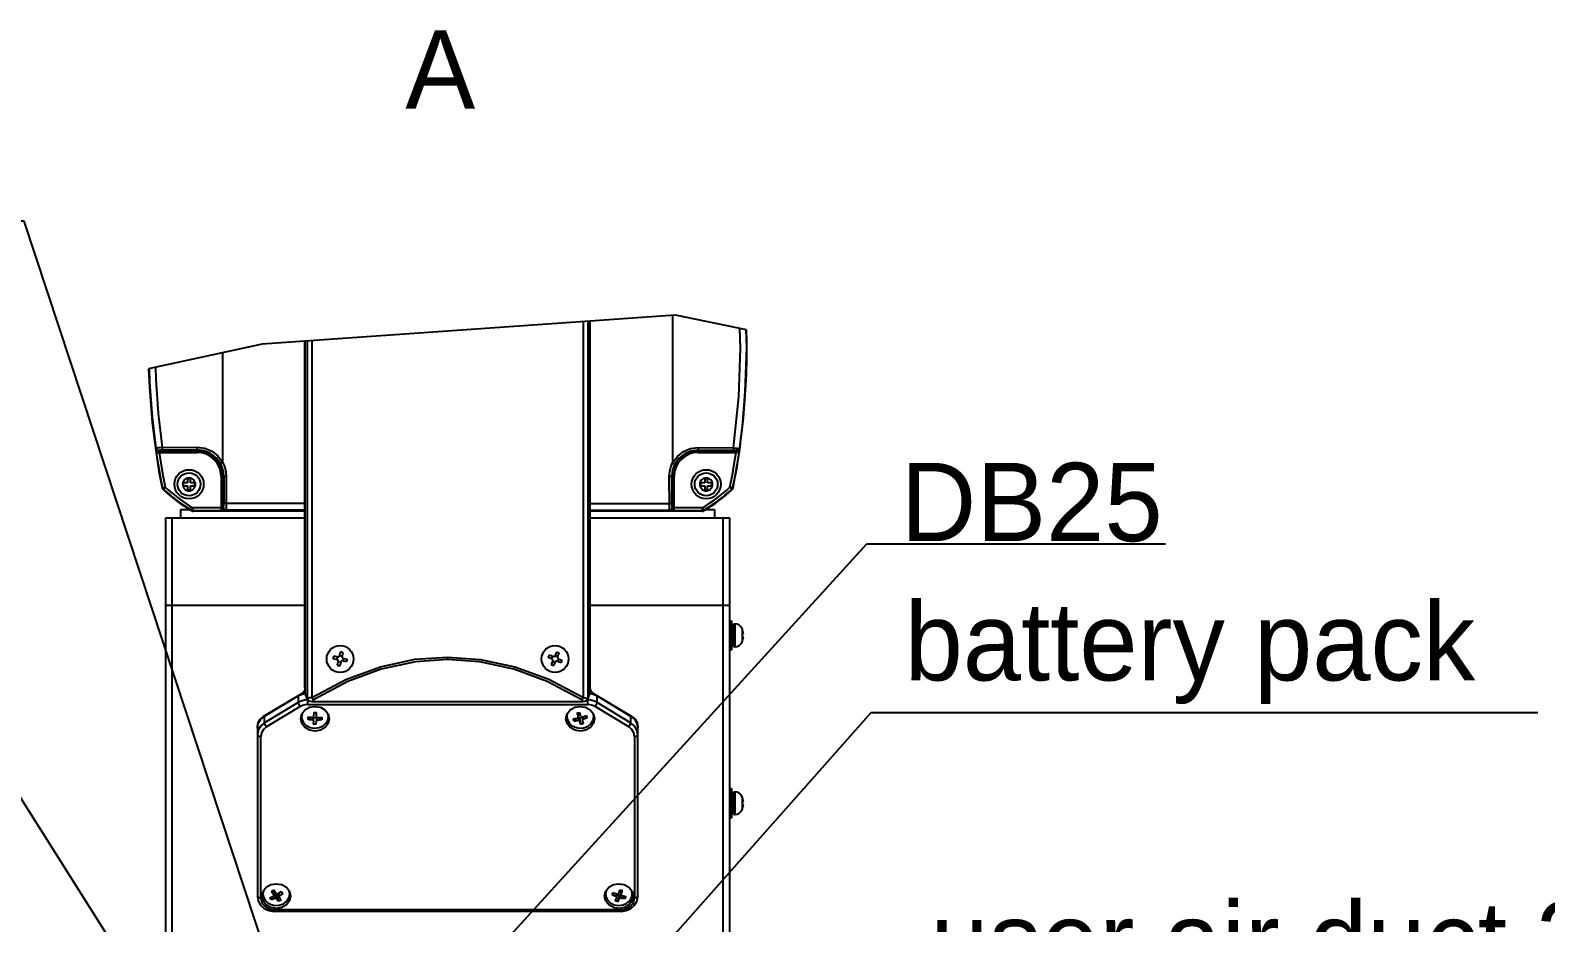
# Model space of a CAD drawing. Header units: millimetres. Extents: x 4086 to 8300, y 123 to 1549.
# Drawn here: x 6837.3 to 6972.7, y 354.8 to 434.6 of the extents above; entities that cross this region are included whole.
import ezdxf
from ezdxf import colors
from ezdxf.entities.mleader import LeaderData, LeaderLine
from ezdxf.math import Vec2, Vec3

# ---------------------------------------------------------------- set-up
doc = ezdxf.new("R2010")
doc.units = ezdxf.units.MM
doc.layers.add('50_ALL_DETAILS', color=7, linetype='Continuous')
doc.styles.add('思源黑', font='SourceHanSansCN-Normal.ttf')

msp = doc.modelspace()

# ---------------------------------------------------------------- linework, layer by layer
for p, q in [((6894.907, 409.105), (6857.999, 406.511)), ((6894.658, 409.087), (6894.658, 395.894)), ((6901.267, 407.786), (6894.907, 409.105)), ((6886.69, 374.937), (6886.69, 408.527)), ((6887.073, 408.554), (6887.073, 374.753)), ((6887.295, 375.814), (6887.295, 408.57)), ((6887.304, 375.37), (6887.304, 408.571)), ((6857.999, 406.511), (6847.843, 404.302)), ((6861.804, 406.778), (6861.804, 375.37)), ((6861.813, 375.814), (6861.813, 406.779)), ((6862.035, 374.754), (6862.035, 406.794)), ((6862.418, 406.821), (6862.418, 374.937)), ((6854.452, 405.739), (6854.452, 395.962)), ((6848.504, 397.189), (6848.508, 397.206)), ((6848.546, 396.799), (6848.784, 396.833)), ((6848.741, 396.982), (6848.746, 397)), ((6852.182, 396.982), (6848.741, 396.982)), ((6848.784, 396.833), (6852.182, 396.833)), ((6849.04, 397.269), (6852.16, 397.297)), ((6852.182, 397.058), (6849.066, 397.03)), ((6852.182, 397.058), (6852.182, 396.833)), ((6896.926, 396.833), (6896.926, 397.024)), ((6900.058, 396.991), (6896.926, 397.024)), ((6900.27, 396.982), (6896.926, 396.982)), ((6896.926, 396.833), (6900.325, 396.833)), ((6896.952, 397.263), (6900.088, 397.231)), ((6900.349, 397.017), (6900.27, 396.982)), ((6900.562, 396.799), (6900.325, 396.833)), ((6900.351, 396.908), (6900.36, 396.94)), ((6900.36, 396.94), (6900.353, 396.966)), ((6900.567, 396.835), (6900.562, 396.799)), ((6900.577, 396.905), (6900.567, 396.835)), ((6900.588, 396.995), (6900.577, 396.905)), ((6900.58, 396.938), (6900.598, 397.077)), ((6850.944, 394.112), (6850.944, 393.857)), ((6851.327, 394.112), (6850.944, 394.112)), ((6851.454, 394.562), (6851.209, 394.507)), ((6851.327, 394.495), (6851.327, 394.112)), ((6851.582, 394.495), (6851.327, 394.495)), ((6851.696, 394.509), (6851.454, 394.562)), ((6851.582, 394.112), (6851.582, 394.495)), ((6851.964, 394.112), (6851.582, 394.112)), ((6851.964, 393.857), (6851.964, 394.112)), ((6852.027, 394.049), (6851.982, 394.217)), ((6854.315, 394.701), (6854.315, 391.629)), ((6854.315, 394.701), (6854.779, 394.701)), ((6854.464, 391.881), (6854.464, 394.701)), ((6854.56, 394.701), (6854.56, 392.267)), ((6894.364, 392.034), (6894.363, 394.701)), ((6894.363, 394.701), (6894.793, 394.701)), ((6894.579, 392.255), (6894.579, 394.701)), ((6894.644, 394.701), (6894.644, 391.881)), ((6894.793, 391.629), (6894.793, 394.701)), ((6897.144, 394.112), (6897.144, 393.857)), ((6897.527, 394.112), (6897.144, 394.112)), ((6897.654, 394.562), (6897.409, 394.507)), ((6897.527, 394.495), (6897.527, 394.112)), ((6897.782, 394.495), (6897.527, 394.495)), ((6897.896, 394.509), (6897.654, 394.562)), ((6897.782, 394.112), (6897.782, 394.495)), ((6898.164, 394.112), (6897.782, 394.112)), ((6898.164, 393.857), (6898.164, 394.112)), ((6898.227, 394.049), (6898.182, 394.217)), ((6849.053, 393.673), (6849.33, 393.734)), ((6849.14, 393.518), (6849.335, 393.725)), ((6850.944, 393.857), (6851.327, 393.857)), ((6851.327, 393.857), (6851.327, 393.475)), ((6851.327, 393.475), (6851.582, 393.475)), ((6851.378, 393.405), (6851.454, 393.408)), ((6851.454, 393.408), (6851.529, 393.405)), ((6851.582, 393.475), (6851.582, 393.857)), ((6851.582, 393.857), (6851.964, 393.857)), ((6851.687, 393.456), (6851.769, 393.501)), ((6897.144, 393.857), (6897.527, 393.857)), ((6897.527, 393.857), (6897.527, 393.475)), ((6897.527, 393.475), (6897.782, 393.475)), ((6897.578, 393.405), (6897.654, 393.408)), ((6897.654, 393.408), (6897.729, 393.405)), ((6897.782, 393.475), (6897.782, 393.857)), ((6897.782, 393.857), (6898.164, 393.857)), ((6897.887, 393.456), (6897.969, 393.501)), ((6899.773, 393.725), (6899.968, 393.518)), ((6900.012, 393.683), (6899.776, 393.729)), ((6900.012, 393.683), (6900.056, 393.673)), ((6850.704, 391.735), (6850.704, 390.985)), ((6850.705, 391.735), (6851.478, 391.735)), ((6851.653, 391.627), (6851.798, 391.871)), ((6854.315, 391.869), (6851.801, 391.869)), ((6851.806, 391.585), (6851.806, 391.869)), ((6851.806, 391.629), (6854.315, 391.629)), ((6861.813, 391.585), (6851.806, 391.585)), ((6854.529, 391.907), (6854.464, 391.881)), ((6861.813, 392.28), (6854.56, 392.267)), ((6854.768, 391.667), (6854.703, 391.641)), ((6861.813, 391.68), (6854.768, 391.667)), ((6887.295, 392.272), (6894.579, 392.255)), ((6894.37, 391.655), (6887.295, 391.672)), ((6897.302, 391.585), (6887.295, 391.585)), ((6894.405, 391.641), (6894.37, 391.655)), ((6894.644, 391.881), (6894.61, 391.895)), ((6897.307, 391.869), (6894.793, 391.869)), ((6894.793, 391.629), (6897.302, 391.629)), ((6897.302, 391.869), (6897.302, 391.585)), ((6897.455, 391.627), (6897.31, 391.871)), ((6897.625, 391.735), (6898.404, 391.735)), ((6898.404, 391.735), (6898.404, 390.985)), ((6849.354, 390.985), (6849.354, 283.285)), ((6849.354, 390.985), (6861.813, 390.985)), ((6849.954, 283.285), (6849.954, 390.985)), ((6887.295, 390.985), (6899.754, 390.985)), ((6899.154, 390.985), (6899.154, 283.285)), ((6899.754, 283.285), (6899.754, 390.985)), ((6849.356, 383.185), (6861.813, 383.185)), ((6887.295, 383.185), (6899.752, 383.185)), ((6899.754, 381.79), (6899.904, 381.79)), ((6899.904, 381.79), (6899.904, 379.18)), ((6899.904, 381.269), (6900.117, 381.269)), ((6900.117, 379.465), (6900.117, 381.505)), ((6900.117, 381.505), (6900.207, 381.505)), ((6900.207, 381.505), (6900.207, 379.465)), ((6900.872, 381.062), (6900.872, 379.908)), ((6900.898, 380.995), (6900.892, 380.995)), ((6900.976, 380.612), (6900.892, 380.612)), ((6899.754, 379.18), (6899.904, 379.18)), ((6899.904, 379.7), (6900.117, 379.7)), ((6900.117, 379.465), (6900.207, 379.465)), ((6900.892, 380.357), (6900.976, 380.357)), ((6900.892, 379.975), (6900.897, 379.975)), ((6864.708, 378.3), (6864.338, 378.387)), ((6864.399, 378.644), (6864.769, 378.557)), ((6864.647, 378.314), (6864.708, 378.571)), ((6864.775, 378.191), (6864.687, 377.821)), ((6865.017, 378.07), (6864.76, 378.131)), ((6864.964, 378.993), (6864.877, 378.623)), ((6864.891, 378.684), (6865.148, 378.623)), ((6864.944, 377.76), (6865.031, 378.13)), ((6865.134, 378.562), (6865.221, 378.932)), ((6865.51, 378.11), (6865.14, 378.197)), ((6865.261, 378.44), (6865.2, 378.183)), ((6865.201, 378.454), (6865.571, 378.367)), ((6874.554, 378.542), (6874.554, 378.317)), ((6883.898, 378.344), (6883.549, 378.494)), ((6883.653, 378.737), (6884.003, 378.586)), ((6883.945, 378.225), (6883.794, 377.876)), ((6883.841, 378.368), (6883.945, 378.611)), ((6884.163, 378.064), (6883.92, 378.168)), ((6884.037, 377.772), (6884.187, 378.121)), ((6884.271, 378.982), (6884.121, 378.633)), ((6884.145, 378.69), (6884.388, 378.586)), ((6884.655, 378.017), (6884.306, 378.168)), ((6884.363, 378.528), (6884.514, 378.878)), ((6884.467, 378.386), (6884.363, 378.143)), ((6884.41, 378.41), (6884.759, 378.26)), ((6858.085, 373.229), (6861.516, 375.296)), ((6858.206, 373.269), (6861.2, 375.073)), ((6861.2, 375.073), (6861.2, 374.473)), ((6861.709, 375.472), (6861.578, 375.34)), ((6861.804, 375.34), (6861.578, 375.34)), ((6861.755, 375.279), (6861.812, 375.284)), ((6862.035, 374.755), (6861.804, 375.37)), ((6887.073, 374.753), (6887.304, 375.37)), ((6887.273, 375.286), (6887.353, 375.279)), ((6887.321, 375.63), (6887.295, 375.814)), ((6887.53, 375.34), (6887.304, 375.34)), ((6887.399, 375.472), (6887.321, 375.63)), ((6887.353, 375.279), (6887.643, 375.201)), ((6887.53, 375.34), (6887.399, 375.472)), ((6887.592, 375.296), (6891.024, 373.229)), ((6887.643, 375.201), (6887.908, 375.073)), ((6887.908, 374.473), (6887.908, 375.073)), ((6887.908, 375.073), (6890.903, 373.269)), ((6861.2, 374.473), (6858.206, 372.669)), ((6861.372, 374.11), (6858.377, 372.306)), ((6861.527, 373.455), (6861.803, 373.812)), ((6862.057, 374.706), (6861.755, 374.679)), ((6861.803, 373.812), (6862.212, 374.049)), ((6862.057, 374.296), (6862.057, 374.706)), ((6862.057, 374.296), (6887.052, 374.296)), ((6862.277, 374.598), (6862.483, 374.574)), ((6862.465, 374.857), (6862.418, 374.937)), ((6862.516, 374.781), (6862.465, 374.857)), ((6862.483, 374.574), (6886.625, 374.574)), ((6862.569, 374.712), (6862.516, 374.781)), ((6863.187, 374.053), (6863.6, 373.816)), ((6863.6, 373.816), (6863.88, 373.458)), ((6885.227, 373.455), (6885.503, 373.812)), ((6886.399, 374.135), (6886.887, 374.053)), ((6886.539, 374.712), (6886.592, 374.781)), ((6886.592, 374.781), (6886.644, 374.859)), ((6886.625, 374.574), (6886.828, 374.597)), ((6886.644, 374.859), (6886.69, 374.937)), ((6886.828, 374.597), (6886.986, 374.661)), ((6886.887, 374.053), (6887.3, 373.816)), ((6886.986, 374.661), (6887.073, 374.755)), ((6887.052, 374.706), (6887.052, 374.296)), ((6887.3, 373.816), (6887.58, 373.458)), ((6890.731, 372.306), (6887.737, 374.11)), ((6890.903, 372.669), (6887.908, 374.473)), ((6857.562, 372.292), (6857.631, 372.681)), ((6857.562, 372.203), (6857.639, 372.613)), ((6857.631, 372.681), (6857.809, 372.992)), ((6857.639, 372.613), (6857.861, 372.981)), ((6857.809, 372.992), (6858.085, 373.229)), ((6857.861, 372.981), (6858.206, 373.269)), ((6858.206, 372.669), (6857.861, 372.381)), ((6858.206, 372.669), (6858.206, 373.269)), ((6861.429, 373.031), (6861.527, 373.455)), ((6861.528, 372.604), (6861.429, 373.031)), ((6861.481, 373.256), (6861.527, 373.056)), ((6861.505, 373.25), (6861.504, 373.222)), ((6861.504, 373.222), (6861.548, 372.944)), ((6861.548, 373.472), (6861.505, 373.25)), ((6861.548, 372.944), (6861.692, 372.664)), ((6861.692, 372.664), (6861.932, 372.427)), ((6862.308, 373.142), (6862.099, 372.966)), ((6862.223, 372.945), (6862.099, 372.966)), ((6862.35, 372.928), (6862.223, 372.945)), ((6862.479, 372.915), (6862.35, 372.928)), ((6862.357, 373.156), (6862.486, 373.144)), ((6862.479, 373.152), (6862.479, 372.915)), ((6862.486, 373.144), (6862.532, 373.151)), ((6862.532, 373.151), (6862.565, 373.179)), ((6862.566, 372.835), (6862.556, 372.547)), ((6862.828, 373.092), (6862.564, 373.098)), ((6862.565, 373.179), (6862.578, 373.22)), ((6862.566, 372.835), (6862.566, 373.152)), ((6862.589, 373.59), (6862.578, 373.22)), ((6862.589, 373.59), (6862.852, 373.584)), ((6862.82, 372.541), (6862.83, 372.829)), ((6862.83, 373.146), (6862.828, 373.092)), ((6862.83, 373.146), (6862.83, 372.829)), ((6862.842, 373.213), (6862.852, 373.584)), ((6862.922, 372.905), (6862.877, 372.893)), ((6862.885, 373.143), (6862.93, 373.133)), ((6862.922, 372.905), (6862.922, 373.133)), ((6863.051, 372.911), (6862.922, 372.905)), ((6862.93, 373.133), (6863.058, 373.14)), ((6863.058, 373.14), (6863.185, 373.151)), ((6863.303, 372.937), (6863.073, 373.141)), ((6863.185, 373.151), (6863.31, 373.166)), ((6863.687, 372.626), (6863.847, 372.907)), ((6863.847, 372.907), (6863.904, 373.194)), ((6863.904, 373.222), (6863.86, 373.5)), ((6863.88, 373.458), (6863.979, 373.031)), ((6863.979, 373.031), (6863.881, 372.606)), ((6863.904, 373.194), (6863.904, 373.222)), ((6885.129, 373.031), (6885.227, 373.455)), ((6885.228, 372.604), (6885.129, 373.031)), ((6885.181, 373.256), (6885.227, 373.056)), ((6885.25, 373.485), (6885.204, 373.222)), ((6885.204, 373.222), (6885.251, 372.934)), ((6886.086, 373.069), (6885.862, 372.811)), ((6885.982, 372.823), (6885.862, 372.811)), ((6886.031, 373.06), (6886.154, 373.081)), ((6886.11, 373.535), (6886.364, 373.598)), ((6886.154, 373.081), (6886.195, 373.1)), ((6886.18, 373.294), (6886.216, 373.177)), ((6886.195, 373.1), (6886.217, 373.135)), ((6886.216, 373.494), (6886.199, 373.546)), ((6886.216, 373.494), (6886.216, 373.177)), ((6886.217, 373.135), (6886.216, 373.177)), ((6886.227, 373.081), (6886.227, 372.861)), ((6886.315, 373.159), (6886.339, 373.125)), ((6886.339, 372.808), (6886.339, 373.125)), ((6886.356, 373.073), (6886.339, 373.125)), ((6886.61, 373.136), (6886.356, 373.073)), ((6886.444, 372.533), (6886.356, 373.073)), ((6886.399, 373.477), (6886.364, 373.598)), ((6886.434, 373.357), (6886.399, 373.477)), ((6886.41, 372.619), (6886.444, 372.533)), ((6886.469, 373.241), (6886.434, 373.357)), ((6886.487, 372.541), (6886.444, 372.533)), ((6886.534, 373.185), (6886.581, 373.187)), ((6886.581, 373.187), (6886.704, 373.228)), ((6886.592, 373.188), (6886.592, 372.968)), ((6886.628, 372.774), (6886.592, 372.871)), ((6886.654, 372.968), (6886.614, 372.945)), ((6886.654, 372.968), (6886.654, 373.188)), ((6886.777, 373.008), (6886.654, 372.968)), ((6886.704, 373.228), (6886.826, 373.272)), ((6887.019, 373.1), (6886.781, 373.256)), ((6886.826, 373.272), (6886.946, 373.32)), ((6887.581, 372.606), (6887.306, 372.25)), ((6887.38, 372.617), (6887.55, 372.913)), ((6887.55, 372.913), (6887.604, 373.222)), ((6887.604, 373.222), (6887.562, 373.481)), ((6887.58, 373.458), (6887.679, 373.031)), ((6887.679, 373.031), (6887.581, 372.606)), ((6890.903, 373.269), (6890.903, 372.669)), ((6890.903, 373.269), (6891.247, 372.981)), ((6891.247, 372.381), (6890.903, 372.669)), ((6891.247, 372.981), (6891.469, 372.613)), ((6891.469, 372.613), (6891.546, 372.203)), ((6891.477, 372.681), (6891.546, 372.292)), ((6857.562, 372.292), (6857.562, 372.203)), ((6857.562, 372.203), (6857.562, 357.151)), ((6857.862, 357.001), (6857.862, 371.453)), ((6891.246, 371.453), (6891.246, 357.001)), ((6891.546, 372.203), (6891.546, 372.292)), ((6891.546, 357.151), (6891.546, 372.203)), ((6899.754, 366.79), (6899.904, 366.79)), ((6899.904, 366.79), (6899.904, 364.18)), ((6899.904, 366.269), (6900.117, 366.269)), ((6900.117, 366.505), (6900.207, 366.505)), ((6900.117, 364.465), (6900.117, 366.505)), ((6900.207, 366.505), (6900.207, 364.465)), ((6900.872, 366.062), (6900.872, 364.908)), ((6900.898, 365.995), (6900.892, 365.995)), ((6900.976, 365.612), (6900.892, 365.612)), ((6899.904, 364.7), (6900.117, 364.7)), ((6900.117, 364.465), (6900.207, 364.465)), ((6900.892, 365.357), (6900.976, 365.357)), ((6900.892, 364.975), (6900.897, 364.975)), ((6899.754, 364.18), (6899.904, 364.18)), ((6857.979, 357.182), (6858.077, 357.607)), ((6858.106, 357.645), (6858.054, 357.374)), ((6858.077, 357.607), (6858.353, 357.963)), ((6858.353, 357.963), (6858.762, 358.201)), ((6858.818, 357.594), (6859.002, 357.697)), ((6858.99, 357.638), (6858.818, 357.594)), ((6858.99, 357.638), (6859.083, 357.69)), ((6859.023, 357.593), (6858.99, 357.638)), ((6859.002, 357.697), (6859.04, 357.718)), ((6859.023, 357.593), (6859.023, 357.276)), ((6859.037, 357.293), (6859.037, 357.551)), ((6859.107, 357.609), (6859.04, 357.718)), ((6859.176, 357.503), (6859.107, 357.609)), ((6859.245, 357.4), (6859.176, 357.503)), ((6859.37, 357.376), (6859.478, 357.446)), ((6859.478, 357.446), (6859.585, 357.519)), ((6859.512, 357.184), (6859.512, 357.435)), ((6859.585, 357.519), (6859.69, 357.595)), ((6859.832, 357.403), (6859.586, 357.52)), ((6859.737, 358.204), (6860.15, 357.968)), ((6860.15, 357.968), (6860.43, 357.609)), ((6860.454, 357.374), (6860.41, 357.635)), ((6860.43, 357.609), (6860.529, 357.182)), ((6888.579, 357.182), (6888.677, 357.607)), ((6888.677, 357.607), (6888.953, 357.963)), ((6889.852, 357.51), (6889.807, 357.396)), ((6889.939, 357.746), (6890.187, 357.667)), ((6890.049, 357.288), (6890.055, 357.634)), ((6890.05, 357.607), (6890.055, 357.634)), ((6890.076, 357.684), (6890.055, 357.634)), ((6890.055, 357.317), (6890.099, 357.431)), ((6890.099, 357.431), (6890.143, 357.548)), ((6890.143, 357.548), (6890.187, 357.667)), ((6890.75, 357.968), (6891.03, 357.609)), ((6891.054, 357.374), (6891.019, 357.622)), ((6891.03, 357.609), (6891.129, 357.182)), ((6857.562, 357.151), (6857.633, 356.742)), ((6857.633, 356.742), (6857.843, 356.369)), ((6857.862, 357.001), (6857.955, 356.6)), ((6857.955, 356.6), (6858.214, 356.266)), ((6858.078, 356.755), (6857.979, 357.182)), ((6858.031, 357.407), (6858.077, 357.208)), ((6858.054, 357.374), (6858.104, 357.077)), ((6858.358, 356.397), (6858.078, 356.755)), ((6858.104, 357.077), (6858.244, 356.812)), ((6858.214, 356.266), (6858.599, 356.042)), ((6858.244, 356.812), (6858.479, 356.58)), ((6858.722, 356.965), (6858.676, 357.032)), ((6859.018, 357.155), (6858.819, 356.839)), ((6858.924, 356.88), (6858.819, 356.839)), ((6858.888, 357.118), (6858.996, 357.168)), ((6859.031, 356.925), (6858.924, 356.88)), ((6858.954, 357.379), (6859.023, 357.276)), ((6858.996, 357.168), (6859.028, 357.197)), ((6859.037, 357.232), (6859.023, 357.276)), ((6859.028, 357.197), (6859.037, 357.232)), ((6859.139, 356.976), (6859.031, 356.925)), ((6859.086, 357.264), (6859.037, 357.33)), ((6859.037, 357.232), (6859.037, 357.269)), ((6859.086, 357.264), (6859.058, 357.219)), ((6859.139, 357.293), (6859.086, 357.264)), ((6859.139, 357.293), (6859.139, 356.976)), ((6859.228, 357.297), (6859.263, 357.269)), ((6859.263, 356.952), (6859.228, 356.978)), ((6859.245, 357.4), (6859.28, 357.37)), ((6859.263, 356.952), (6859.263, 357.269)), ((6859.297, 357.224), (6859.263, 357.269)), ((6859.263, 356.952), (6859.332, 356.868)), ((6859.28, 357.37), (6859.325, 357.362)), ((6859.471, 357.321), (6859.297, 357.224)), ((6859.469, 356.717), (6859.297, 357.224)), ((6859.325, 357.362), (6859.37, 357.376)), ((6859.332, 356.868), (6859.401, 356.79)), ((6859.401, 356.79), (6859.469, 356.717)), ((6859.506, 356.735), (6859.469, 356.717)), ((6859.471, 357.116), (6859.471, 357.4)), ((6859.481, 357.152), (6859.471, 357.116)), ((6859.471, 357.116), (6859.485, 357.076)), ((6859.512, 357.184), (6859.481, 357.152)), ((6859.555, 356.992), (6859.485, 357.076)), ((6859.62, 357.253), (6859.512, 357.184)), ((6859.518, 356.36), (6859.903, 356.499)), ((6859.691, 356.84), (6859.654, 356.818)), ((6859.903, 356.499), (6860.201, 356.735)), ((6860.201, 356.735), (6860.389, 357.036)), ((6860.389, 357.036), (6860.454, 357.374)), ((6860.529, 357.182), (6860.431, 356.758)), ((6888.678, 356.755), (6888.579, 357.182)), ((6888.631, 357.407), (6888.677, 357.207)), ((6888.654, 357.374), (6888.689, 357.126)), ((6888.958, 356.397), (6888.678, 356.755)), ((6889.078, 356.581), (6889.439, 356.399)), ((6889.446, 357.413), (6889.243, 357.291)), ((6889.361, 357.235), (6889.243, 357.291)), ((6889.48, 357.183), (6889.361, 357.235)), ((6889.6, 357.135), (6889.48, 357.183)), ((6889.565, 356.851), (6889.522, 356.768)), ((6889.609, 356.94), (6889.565, 356.851)), ((6889.571, 357.398), (6889.692, 357.35)), ((6889.6, 357.35), (6889.6, 357.135)), ((6889.653, 357.035), (6889.609, 356.94)), ((6889.653, 357.035), (6889.659, 357.061)), ((6889.659, 357.061), (6889.659, 357.35)), ((6889.88, 357.222), (6889.672, 357.289)), ((6889.88, 357.222), (6889.769, 356.689)), ((6889.78, 357.361), (6889.807, 357.396)), ((6889.857, 356.861), (6889.901, 356.956)), ((6889.901, 357.273), (6889.88, 357.222)), ((6889.901, 357.273), (6889.927, 357.305)), ((6889.901, 357.273), (6889.901, 356.956)), ((6889.928, 356.987), (6889.901, 356.956)), ((6889.927, 357.305), (6889.968, 357.322)), ((6889.968, 357.322), (6890.017, 357.319)), ((6890.017, 357.002), (6890.017, 357.319)), ((6890.137, 356.973), (6890.017, 357.002)), ((6890.055, 357.317), (6890.049, 357.288)), ((6890.07, 357.238), (6890.108, 357.217)), ((6890.108, 357.217), (6890.229, 357.188)), ((6890.373, 356.93), (6890.151, 357.206)), ((6890.229, 357.188), (6890.348, 357.163)), ((6890.348, 357.163), (6890.465, 357.144)), ((6891.031, 356.758), (6890.756, 356.402)), ((6890.98, 357.014), (6891.052, 357.316)), ((6891.129, 357.182), (6891.031, 356.758)), ((6891.052, 357.316), (6891.054, 357.374)), ((6891.153, 356.6), (6891.246, 357.001)), ((6891.475, 356.741), (6891.546, 357.151)), ((6858.595, 355.878), (6859.062, 355.811)), ((6858.599, 356.042), (6859.062, 355.961)), ((6859.062, 355.811), (6859.062, 355.961)), ((6890.046, 355.961), (6859.062, 355.961)), ((6890.046, 355.811), (6859.062, 355.811)), ((6890.046, 355.961), (6890.509, 356.042)), ((6890.046, 355.961), (6890.046, 355.811)), ((6890.046, 355.811), (6890.514, 355.878))]:
    msp.add_line(p, q)
for points in [[(6900.088, 397.231), (6900.568, 401.807), (6900.726, 406.152), (6900.66, 407.911)], [(6900.522, 396.231), (6900.648, 397.085), (6900.763, 397.956), (6900.874, 398.886), (6900.982, 399.923), (6901.086, 401.103), (6901.178, 402.405), (6901.247, 403.793), (6901.288, 405.245), (6901.291, 406.75), (6901.267, 407.786)], [(6901.194, 407.801), (6901.249, 406.241), (6901.121, 402.238), (6900.858, 399.168), (6900.598, 397.077)], [(6847.843, 404.302), (6847.917, 402.63), (6848.026, 401.054), (6848.164, 399.543), (6848.332, 398.062), (6848.532, 396.593), (6848.768, 395.134), (6849.053, 393.673)], [(6848.508, 397.206), (6848.183, 399.979), (6847.954, 403.091), (6847.922, 404.319)], [(6848.449, 404.433), (6848.476, 403.347), (6848.689, 400.309), (6849.04, 397.269)], [(6848.546, 396.799), (6848.521, 396.986), (6848.506, 397.127), (6848.504, 397.189)], [(6848.504, 397.189), (6848.544, 397.085), (6848.629, 397.011), (6848.741, 396.982)], [(6849.04, 397.269), (6848.832, 397.254), (6848.663, 397.237), (6848.55, 397.221), (6848.508, 397.206)], [(6848.508, 397.206), (6848.549, 397.103), (6848.633, 397.028), (6848.746, 397)], [(6849.096, 393.683), (6848.894, 394.689), (6848.712, 395.727), (6848.546, 396.799)], [(6848.741, 396.982), (6848.744, 396.958), (6848.759, 396.905), (6848.784, 396.833)], [(6849.066, 397.03), (6848.904, 397.025), (6848.79, 397.014), (6848.746, 397)], [(6848.784, 396.833), (6848.961, 395.692), (6849.146, 394.647), (6849.331, 393.728)], [(6849.04, 397.269), (6849.044, 397.158), (6849.054, 397.07), (6849.066, 397.03)], [(6852.16, 397.297), (6852.164, 397.185), (6852.172, 397.098), (6852.182, 397.058)], [(6852.16, 397.297), (6852.868, 397.205), (6853.496, 396.94), (6854.035, 396.52), (6854.452, 395.962)], [(6854.264, 395.845), (6853.889, 396.348), (6853.383, 396.741), (6852.8, 396.981), (6852.182, 397.058)], [(6894.658, 395.894), (6895.078, 396.476), (6895.615, 396.902), (6896.251, 397.173), (6896.952, 397.263)], [(6896.926, 397.024), (6896.298, 396.944), (6895.701, 396.69), (6895.208, 396.291), (6894.846, 395.783)], [(6896.952, 397.263), (6896.948, 397.151), (6896.939, 397.064), (6896.926, 397.024)], [(6899.777, 393.728), (6899.998, 394.836), (6900.168, 395.814), (6900.325, 396.833)], [(6900.562, 396.799), (6900.397, 395.727), (6900.215, 394.689), (6900.012, 393.683)], [(6900.088, 397.231), (6900.084, 397.119), (6900.073, 397.032), (6900.058, 396.991)], [(6900.27, 396.982), (6900.208, 396.987), (6900.14, 396.99), (6900.058, 396.991)], [(6900.088, 397.231), (6900.217, 397.222), (6900.336, 397.212), (6900.438, 397.201)], [(6900.353, 396.966), (6900.326, 396.977), (6900.27, 396.982)], [(6900.325, 396.833), (6900.339, 396.873), (6900.351, 396.908)], [(6900.438, 397.201), (6900.409, 397.096), (6900.349, 397.017)], [(6900.598, 397.077), (6900.558, 397.004), (6900.473, 396.954), (6900.36, 396.94)], [(6900.438, 397.201), (6900.536, 397.179), (6900.584, 397.143), (6900.598, 397.077)], [(6854.452, 395.962), (6854.361, 395.909), (6854.293, 395.868), (6854.263, 395.846)], [(6854.56, 394.701), (6854.526, 395.097), (6854.426, 395.483), (6854.264, 395.845)], [(6854.452, 395.962), (6854.632, 395.562), (6854.742, 395.138), (6854.779, 394.701)], [(6894.363, 394.701), (6894.397, 395.113), (6894.496, 395.514), (6894.658, 395.894)], [(6894.846, 395.783), (6894.699, 395.438), (6894.609, 395.074), (6894.579, 394.701)], [(6894.658, 395.894), (6894.749, 395.844), (6894.817, 395.805), (6894.846, 395.783)], [(6900.056, 393.673), (6900.228, 394.522), (6900.382, 395.375), (6900.522, 396.231)], [(6851.209, 394.507), (6851.03, 394.376), (6850.924, 394.212), (6850.88, 394.045), (6850.885, 393.89)], [(6851.982, 394.217), (6851.875, 394.38), (6851.696, 394.509)], [(6851.769, 393.501), (6851.85, 393.565), (6851.925, 393.651), (6851.986, 393.761), (6852.024, 393.894), (6852.027, 394.049)], [(6854.779, 394.701), (6854.778, 392.034), (6854.776, 391.847), (6854.772, 391.718), (6854.768, 391.667)], [(6897.409, 394.507), (6897.23, 394.376), (6897.124, 394.212), (6897.08, 394.045), (6897.085, 393.89)], [(6898.182, 394.217), (6898.075, 394.38), (6897.896, 394.509)], [(6897.969, 393.501), (6898.05, 393.565), (6898.125, 393.651), (6898.186, 393.761), (6898.224, 393.894), (6898.227, 394.049)], [(6850.885, 393.89), (6850.924, 393.758), (6850.985, 393.649)], [(6850.985, 393.649), (6851.059, 393.564), (6851.139, 393.501), (6851.22, 393.457), (6851.301, 393.433), (6851.378, 393.405)], [(6851.529, 393.405), (6851.605, 393.432), (6851.687, 393.456)], [(6897.085, 393.89), (6897.124, 393.758), (6897.185, 393.649)], [(6897.185, 393.649), (6897.259, 393.564), (6897.339, 393.501), (6897.42, 393.457), (6897.501, 393.433), (6897.578, 393.405)], [(6897.729, 393.405), (6897.805, 393.432), (6897.887, 393.456)], [(6854.315, 391.869), (6854.384, 391.87), (6854.439, 391.875), (6854.464, 391.881)], [(6854.703, 391.641), (6854.64, 391.635), (6854.501, 391.631), (6854.315, 391.629)], [(6854.703, 391.641), (6854.587, 391.672), (6854.498, 391.758), (6854.464, 391.881)], [(6854.529, 391.907), (6854.544, 391.959), (6854.556, 392.093), (6854.56, 392.267)], [(6854.529, 391.907), (6854.56, 391.79), (6854.646, 391.701), (6854.768, 391.667)], [(6894.37, 391.655), (6894.367, 391.71), (6894.365, 391.837), (6894.364, 392.034)], [(6894.37, 391.655), (6894.487, 391.686), (6894.575, 391.772), (6894.61, 391.895)], [(6894.644, 391.881), (6894.613, 391.764), (6894.527, 391.676), (6894.405, 391.641)], [(6894.793, 391.629), (6894.608, 391.631), (6894.468, 391.635), (6894.405, 391.641)], [(6894.579, 392.255), (6894.583, 392.083), (6894.594, 391.949), (6894.61, 391.895)], [(6894.644, 391.881), (6894.669, 391.875), (6894.723, 391.87), (6894.793, 391.869)], [(6862.418, 374.937), (6865.532, 376.577), (6868.548, 377.679), (6871.641, 378.339), (6874.554, 378.542)], [(6874.554, 378.317), (6871.675, 378.114), (6868.619, 377.453), (6865.643, 376.351), (6862.569, 374.712)], [(6864.338, 378.387), (6864.356, 378.473), (6864.376, 378.559), (6864.399, 378.644)], [(6864.687, 377.821), (6864.772, 377.799), (6864.858, 377.779), (6864.944, 377.76)], [(6865.221, 378.932), (6865.136, 378.955), (6865.051, 378.975), (6864.964, 378.993)], [(6865.571, 378.367), (6865.552, 378.28), (6865.532, 378.195), (6865.51, 378.11)], [(6874.554, 378.542), (6877.479, 378.338), (6880.575, 377.674), (6883.586, 376.572), (6886.69, 374.937)], [(6886.539, 374.712), (6883.453, 376.356), (6880.471, 377.458), (6877.419, 378.116), (6874.554, 378.317)], [(6883.549, 378.494), (6883.582, 378.576), (6883.617, 378.657), (6883.653, 378.737)], [(6883.794, 377.876), (6883.874, 377.839), (6883.955, 377.805), (6884.037, 377.772)], [(6884.514, 378.878), (6884.434, 378.914), (6884.353, 378.949), (6884.271, 378.982)], [(6884.759, 378.26), (6884.726, 378.178), (6884.692, 378.097), (6884.655, 378.017)], [(6861.2, 375.073), (6861.465, 375.201), (6861.755, 375.279)], [(6861.578, 375.34), (6861.558, 375.324), (6861.538, 375.31), (6861.516, 375.296)], [(6861.813, 375.814), (6861.787, 375.63), (6861.709, 375.472)], [(6887.592, 375.296), (6887.571, 375.31), (6887.55, 375.324), (6887.53, 375.34)], [(6861.755, 374.679), (6861.465, 374.601), (6861.2, 374.473)], [(6861.2, 374.473), (6861.223, 374.37), (6861.286, 374.237), (6861.372, 374.11)], [(6862.057, 374.296), (6861.815, 374.275), (6861.584, 374.212), (6861.372, 374.11)], [(6862.418, 374.937), (6862.243, 374.895), (6862.116, 374.834), (6862.035, 374.753)], [(6862.035, 374.755), (6862.12, 374.662), (6862.277, 374.598)], [(6862.212, 374.049), (6862.699, 374.135), (6863.187, 374.053)], [(6862.569, 374.712), (6862.531, 374.676), (6862.503, 374.629), (6862.483, 374.574)], [(6885.503, 373.812), (6885.912, 374.049), (6886.399, 374.135)], [(6886.539, 374.712), (6886.577, 374.677), (6886.605, 374.63), (6886.625, 374.574)], [(6886.69, 374.937), (6886.866, 374.894), (6886.992, 374.834), (6887.073, 374.752)], [(6887.908, 374.473), (6887.643, 374.601), (6887.353, 374.679), (6887.052, 374.706)], [(6887.737, 374.11), (6887.525, 374.212), (6887.293, 374.275), (6887.052, 374.296)], [(6887.737, 374.11), (6887.822, 374.237), (6887.885, 374.37), (6887.908, 374.473)], [(6857.861, 372.381), (6857.639, 372.013), (6857.562, 371.603)], [(6858.377, 372.306), (6858.291, 372.433), (6858.229, 372.566), (6858.206, 372.669)], [(6862.222, 372.009), (6861.808, 372.245), (6861.528, 372.604)], [(6861.932, 372.427), (6862.263, 372.256), (6862.671, 372.183)], [(6862.099, 372.966), (6862.099, 373.04), (6862.101, 373.116), (6862.106, 373.194)], [(6862.106, 373.194), (6862.23, 373.173), (6862.357, 373.156)], [(6862.566, 372.835), (6862.555, 372.873), (6862.524, 372.902), (6862.479, 372.915)], [(6862.688, 372.54), (6862.644, 372.542), (6862.6, 372.544), (6862.556, 372.547)], [(6862.671, 372.183), (6863.071, 372.233), (6863.422, 372.39), (6863.687, 372.626)], [(6862.82, 372.541), (6862.776, 372.54), (6862.732, 372.54), (6862.688, 372.54)], [(6862.877, 372.893), (6862.844, 372.866), (6862.83, 372.829)], [(6862.842, 373.213), (6862.853, 373.172), (6862.885, 373.143)], [(6863.303, 372.937), (6863.178, 372.922), (6863.051, 372.911)], [(6863.881, 372.606), (6863.606, 372.25), (6863.196, 372.012)], [(6863.31, 373.166), (6863.309, 373.088), (6863.307, 373.012), (6863.303, 372.937)], [(6886.409, 371.927), (6885.922, 372.009), (6885.508, 372.245), (6885.228, 372.604)], [(6885.251, 372.934), (6885.4, 372.653), (6885.635, 372.424)], [(6885.635, 372.424), (6885.947, 372.261), (6886.322, 372.185), (6886.737, 372.224)], [(6885.789, 373.031), (6885.909, 373.043), (6886.031, 373.06)], [(6885.862, 372.811), (6885.836, 372.882), (6885.811, 372.955), (6885.789, 373.031)], [(6886.227, 372.861), (6886.104, 372.84), (6885.982, 372.823)], [(6886.11, 373.535), (6886.145, 373.413), (6886.18, 373.294)], [(6886.227, 373.178), (6886.274, 373.179), (6886.315, 373.159)], [(6886.339, 372.808), (6886.314, 372.841), (6886.275, 372.86), (6886.227, 372.861)], [(6886.339, 372.808), (6886.374, 372.71), (6886.41, 372.619)], [(6886.469, 373.241), (6886.494, 373.204), (6886.534, 373.185)], [(6886.572, 372.561), (6886.529, 372.551), (6886.487, 372.541)], [(6886.698, 372.596), (6886.656, 372.584), (6886.614, 372.572), (6886.572, 372.561)], [(6886.614, 372.945), (6886.592, 372.91), (6886.592, 372.871)], [(6886.698, 372.596), (6886.663, 372.682), (6886.628, 372.774)], [(6886.737, 372.224), (6887.1, 372.376), (6887.38, 372.617)], [(6887.019, 373.1), (6886.899, 373.052), (6886.777, 373.008)], [(6886.946, 373.32), (6886.973, 373.246), (6886.997, 373.172), (6887.019, 373.1)], [(6890.903, 372.669), (6890.88, 372.566), (6890.817, 372.433), (6890.731, 372.306)], [(6891.024, 373.229), (6891.299, 372.992), (6891.477, 372.681)], [(6891.546, 371.603), (6891.469, 372.013), (6891.247, 372.381)], [(6857.562, 371.603), (6857.602, 371.528), (6857.712, 371.473), (6857.862, 371.453)], [(6858.377, 372.306), (6858.101, 372.075), (6857.923, 371.781), (6857.862, 371.453)], [(6863.196, 372.012), (6862.709, 371.927), (6862.222, 372.009)], [(6887.306, 372.25), (6886.896, 372.012), (6886.409, 371.927)], [(6891.246, 371.453), (6891.185, 371.781), (6891.007, 372.075), (6890.731, 372.306)], [(6891.246, 371.453), (6891.396, 371.473), (6891.506, 371.528), (6891.546, 371.603)], [(6858.762, 358.201), (6859.249, 358.287), (6859.737, 358.204)], [(6858.818, 357.594), (6858.885, 357.486), (6858.954, 357.379)], [(6859.023, 357.593), (6859.037, 357.556), (6859.037, 357.551)], [(6859.69, 357.595), (6859.739, 357.531), (6859.786, 357.466), (6859.832, 357.403)], [(6888.707, 357.646), (6888.656, 357.431), (6888.654, 357.374)], [(6888.953, 357.963), (6889.362, 358.201), (6889.849, 358.287)], [(6889.243, 357.291), (6889.272, 357.361), (6889.302, 357.433), (6889.335, 357.505)], [(6889.335, 357.505), (6889.452, 357.45), (6889.571, 357.398)], [(6889.849, 358.287), (6890.337, 358.204), (6890.75, 357.968)], [(6889.939, 357.746), (6889.896, 357.627), (6889.852, 357.51)], [(6857.862, 357.001), (6857.712, 357.021), (6857.602, 357.076), (6857.562, 357.151)], [(6857.843, 356.369), (6858.175, 356.07), (6858.595, 355.878)], [(6859.746, 356.164), (6859.259, 356.078), (6858.772, 356.16), (6858.358, 356.397)], [(6858.479, 356.58), (6858.781, 356.419), (6859.133, 356.34), (6859.518, 356.36)], [(6858.676, 357.032), (6858.781, 357.072), (6858.888, 357.118)], [(6858.819, 356.839), (6858.769, 356.901), (6858.722, 356.965)], [(6859.139, 357.293), (6859.183, 357.305), (6859.228, 357.297)], [(6859.228, 356.978), (6859.184, 356.986), (6859.139, 356.976)], [(6859.581, 356.775), (6859.544, 356.755), (6859.506, 356.735)], [(6859.691, 356.84), (6859.623, 356.913), (6859.555, 356.992)], [(6859.654, 356.818), (6859.618, 356.796), (6859.581, 356.775)], [(6859.832, 357.403), (6859.727, 357.327), (6859.62, 357.253)], [(6860.431, 356.758), (6860.156, 356.402), (6859.746, 356.164)], [(6888.689, 357.126), (6888.828, 356.835), (6889.078, 356.581)], [(6889.859, 356.078), (6889.372, 356.16), (6888.958, 356.397)], [(6889.439, 356.399), (6889.836, 356.335), (6890.226, 356.386), (6890.565, 356.537)], [(6889.645, 356.724), (6889.604, 356.738), (6889.563, 356.752), (6889.522, 356.768)], [(6889.659, 357.061), (6889.658, 357.074), (6889.639, 357.11), (6889.6, 357.135)], [(6889.769, 356.689), (6889.728, 356.7), (6889.686, 356.712), (6889.645, 356.724)], [(6889.692, 357.35), (6889.739, 357.344), (6889.78, 357.361)], [(6889.769, 356.689), (6889.813, 356.772), (6889.857, 356.861)], [(6890.756, 356.402), (6890.346, 356.164), (6889.859, 356.078)], [(6890.017, 357.002), (6889.97, 357.004), (6889.928, 356.987)], [(6890.049, 357.288), (6890.051, 357.274), (6890.07, 357.238)], [(6890.373, 356.93), (6890.256, 356.949), (6890.137, 356.973)], [(6890.465, 357.144), (6890.436, 357.07), (6890.406, 356.999), (6890.373, 356.93)], [(6890.509, 356.042), (6890.895, 356.266), (6891.153, 356.6)], [(6890.514, 355.878), (6890.934, 356.071), (6891.265, 356.369), (6891.475, 356.741)], [(6890.565, 356.537), (6890.82, 356.758), (6890.98, 357.014)], [(6891.546, 357.151), (6891.506, 357.076), (6891.396, 357.021), (6891.246, 357.001)]]:
    msp.add_lwpolyline(points)
for centre, radius in [((6851.454, 393.985), 1.305), ((6851.454, 393.985), 1.02), ((6897.654, 393.985), 1.305), ((6897.654, 393.985), 1.02), ((6864.954, 378.37), 1.2), ((6884.154, 378.37), 1.2)]:
    msp.add_circle(centre, radius)
for centre, radius, start, end in [((6852.182, 394.701), 2.282, 0, 90), ((6852.182, 394.701), 2.132, 0, 90.00003), ((6896.926, 394.701), 2.282, 90, 180), ((6896.926, 394.701), 2.132, 90, 180), ((6849.346, 393.737), 0.3, 192.21246, 226.75413), ((6849.346, 393.737), 0.256, 192.21246, 226.75413), ((6859.006, 404.008), 14.4, 226.75413, 239.2927), ((6859.006, 404.008), 14.356, 226.75413, 239.2927), ((6859.006, 404.008), 14.116, 226.73465, 239.30935), ((6890.102, 404.008), 14.116, 300.69065, 313.26544), ((6890.102, 404.008), 14.356, 300.7073, 313.24587), ((6890.102, 404.008), 14.4, 300.7073, 313.24587), ((6899.762, 393.737), 0.256, 313.24587, 347.78754), ((6899.762, 393.737), 0.3, 313.24587, 347.78754), ((6851.806, 391.885), 0.3, 239.2927, 270), ((6851.806, 391.885), 0.256, 239.2927, 270), ((6897.302, 391.885), 0.256, 270, 300.7073), ((6897.302, 391.885), 0.3, 270, 300.7073), ((6900.207, 380.785), 0.72, 22.61979, 89.99977), ((6899.487, 380.485), 1.495, 4.89378, 22.61986), ((6899.487, 380.485), 1.411, 354.81427, 5.18573), ((6900.207, 380.185), 0.72, 270, 337.38021), ((6899.487, 380.485), 1.495, 337.38014, 355.10622), ((6864.687, 378.212), 0.09, 346.6731, 76.6731), ((6864.789, 378.644), 0.09, 256.6731, 346.6731), ((6865.119, 378.11), 0.09, 76.6731, 166.6731), ((6865.221, 378.542), 0.09, 166.6731, 256.6731), ((6883.862, 378.261), 0.09, 336.6731, 66.6731), ((6884.038, 378.669), 0.09, 246.6731, 336.6731), ((6884.27, 378.085), 0.09, 66.6731, 156.6731), ((6884.446, 378.493), 0.09, 156.6731, 246.6731), ((6900.207, 365.785), 0.72, 22.61979, 89.99977), ((6899.487, 365.485), 1.495, 4.89378, 22.61986), ((6899.487, 365.485), 1.411, 354.81427, 5.18573), ((6900.207, 365.185), 0.72, 270, 337.38021), ((6899.487, 365.485), 1.495, 337.38014, 355.10622)]:
    msp.add_arc(centre, radius, start, end)

# ---------------------------------------------------------------- texts
at = {"layer": '50_ALL_DETAILS', "color": 7, "linetype": 'Continuous', "insert": (6870.777, 434.561), "char_height": 7, "width": 4.22315, "attachment_point": 1, "line_spacing_factor": 0.9, "style": '思源黑'}
msp.add_mtext('A', dxfattribs=at)

# ---------------------------------------------------------------- leaders
ml = msp.add_multileader_mtext('Standard')
ml.set_content('{\\C256;network port}', style='思源黑')
ml.set_leader_properties()
ml.build(insert=Vec2(0, 0))
ml.multileader.update_dxf_attribs({"text_left_attachment_type": 5, "text_right_attachment_type": 5, "dogleg_length": 1, "arrow_head_size": 6})
ctx = ml.context
ctx.base_point, ctx.char_height, ctx.arrow_head_size, ctx.plane_origin = Vec3(6775.129, 417.502), 7, 6, Vec3(6861.138, 343.497)
ctx.left_attachment, ctx.right_attachment, ctx.text_align_type = 5, 5, 2
notes = []
notes.append((ctx, [(0, (1, 1, 0), (6836.718, 417.502), (-1, 0), 1, [(0, [(6861.138, 343.497)], 0, [])])]))
ctx.mtext.insert, ctx.mtext.alignment, ctx.mtext.flow_direction = Vec3(6833.718, 427.332), 3, 5
ml = msp.add_multileader_mtext('Standard')
ml.set_content('DB25', style='思源黑')
ml.set_leader_properties()
ml.build(insert=Vec2(0, 0))
ml.multileader.update_dxf_attribs({"text_left_attachment_type": 5, "text_right_attachment_type": 5, "dogleg_length": 1, "arrow_head_size": 6})
ctx = ml.context
ctx.base_point, ctx.char_height, ctx.arrow_head_size, ctx.plane_origin = Vec3(6913.022, 388.649), 7, 6, Vec3(6869.942, 342.483)
ctx.left_attachment, ctx.right_attachment = 5, 5
notes.append((ctx, [(0, (1, 1, 0), (6912.022, 388.649), (1, 0), 1, [(0, [(6869.942, 342.483)], 0, [])])]))
ctx.mtext.insert, ctx.mtext.flow_direction = Vec3(6915.022, 395.901), 5
ml = msp.add_multileader_mtext('Standard')
ml.set_content('{\\C256;battery pack}', style='思源黑')
ml.set_leader_properties()
ml.build(insert=Vec2(0, 0))
ml.multileader.update_dxf_attribs({"text_left_attachment_type": 5, "text_right_attachment_type": 5, "dogleg_length": 1, "arrow_head_size": 6})
ctx = ml.context
ctx.base_point, ctx.char_height, ctx.arrow_head_size, ctx.plane_origin = Vec3(6913.38, 373.584), 7, 6, Vec3(6884.762, 342.379)
ctx.left_attachment, ctx.right_attachment = 5, 5
notes.append((ctx, [(0, (1, 1, 0), (6912.38, 373.584), (1, 0), 1, [(0, [(6884.762, 342.379)], 0, [])])]))
ctx.mtext.insert, ctx.mtext.flow_direction = Vec3(6915.38, 383.452), 5
ml = msp.add_multileader_mtext('Standard')
ml.set_content('{\\C7;user air duct }1{\\C256;(φ8 grey)}', style='思源黑')
ml.set_leader_properties()
ml.build(insert=Vec2(0, 0))
ml.multileader.update_dxf_attribs({"text_left_attachment_type": 5, "text_right_attachment_type": 5, "dogleg_length": 1, "arrow_head_size": 6})
ctx = ml.context
ctx.base_point, ctx.char_height, ctx.arrow_head_size, ctx.plane_origin = Vec3(6729.239, 368.583), 7, 6, Vec3(6859.943, 328.674)
ctx.left_attachment, ctx.right_attachment, ctx.text_align_type = 5, 5, 2
notes.append((ctx, [(0, (1, 1, 0), (6834.756, 368.583), (-1, 0), 1, [(0, [(6859.943, 328.674)], 0, [])])]))
ctx.mtext.insert, ctx.mtext.alignment, ctx.mtext.flow_direction = Vec3(6831.756, 378.787), 3, 5
ml = msp.add_multileader_mtext('Standard')
ml.set_content('{\\C7;user air duct }3{\\C256;(φ6 grey)}', style='思源黑')
ml.set_leader_properties()
ml.build(insert=Vec2(0, 0))
ml.multileader.update_dxf_attribs({"text_left_attachment_type": 5, "text_right_attachment_type": 5, "dogleg_length": 1, "arrow_head_size": 6})
ctx = ml.context
ctx.base_point, ctx.char_height, ctx.arrow_head_size, ctx.plane_origin = Vec3(6915.694, 346.468), 7, 6, Vec3(6868.019, 328.168)
ctx.left_attachment, ctx.right_attachment = 5, 5
notes.append((ctx, [(0, (1, 1, 0), (6914.694, 346.468), (1, 0), 1, [(0, [(6868.019, 328.168)], 0, [])])]))
ctx.mtext.insert, ctx.mtext.flow_direction = Vec3(6917.694, 356.672), 5
for ctx, leaders in notes:
    for number, flags, end, landing, length, lines in leaders:
        leader = LeaderData()
        leader.index, (leader.has_last_leader_line, leader.has_dogleg_vector, leader.attachment_direction) = number, flags
        leader.last_leader_point, leader.dogleg_vector, leader.dogleg_length = Vec3(end), Vec3(landing), length
        for number, points, colour, breaks in lines:
            line = LeaderLine()
            line.index, line.vertices, line.color, line.breaks = number, Vec3.list(points), colors.encode_raw_color(colour), breaks
            leader.lines.append(line)
        ctx.leaders.append(leader)

doc.saveas('drawing.dxf')
